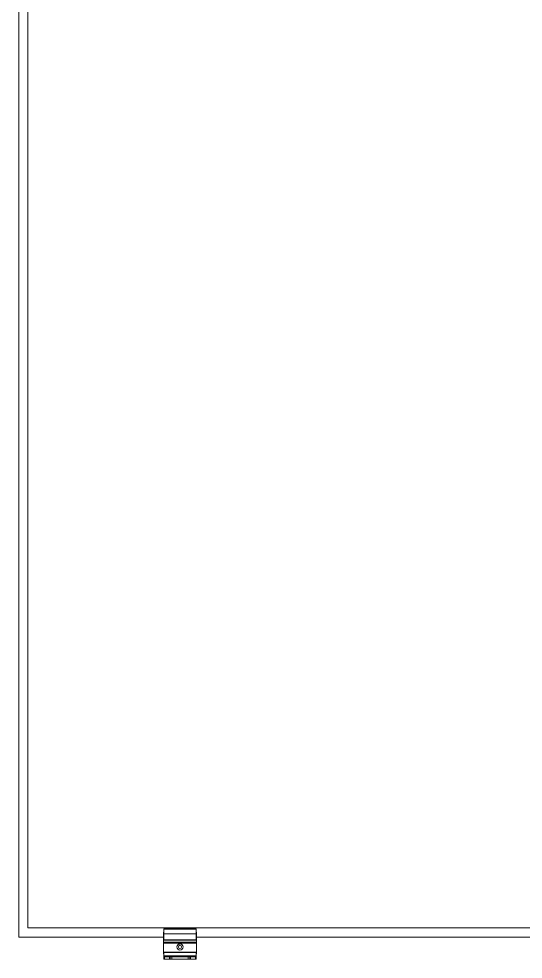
# Model space of a CAD drawing. Header units: feet. Extents: x -17 to 646, y -41 to 598.
# Drawn here: x 576.885 to 579.451, y 552.705 to 557.49 of the extents above; entities that cross this region are included whole.
import ezdxf

# ---------------------------------------------------------------- set-up
doc = ezdxf.new("R2010")
doc.units = ezdxf.units.FT
doc.header["$MEASUREMENT"] = 0

msp = doc.modelspace()

# ---------------------------------------------------------------- linework, layer by layer
at = {"color": 7, "linetype": 'Continuous', "lineweight": 15}
for p, q in [((576.88503, 560.60732), (576.88503, 552.81743)), ((576.93096, 552.86336), (576.93096, 560.56139)), ((580.77589, 552.86336), (576.93096, 552.86336)), ((577.62186, 552.84195), (577.62236, 552.84195)), ((577.62186, 552.84195), (577.62186, 552.73256)), ((577.78803, 552.85957), (577.62236, 552.85957)), ((577.62236, 552.85957), (577.62236, 552.80064)), ((577.78803, 552.85944), (577.62236, 552.85944)), ((577.78803, 552.85805), (577.62236, 552.85805)), ((577.78803, 552.83344), (577.62236, 552.83344)), ((577.78803, 552.85957), (577.78803, 552.80064)), ((577.78803, 552.84195), (577.78852, 552.84195)), ((577.78852, 552.84195), (577.78852, 552.73256)), ((576.88503, 552.81743), (577.62186, 552.81743)), ((577.62186, 552.79109), (577.78852, 552.79109)), ((577.62186, 552.78674), (577.78852, 552.78674)), ((577.78803, 552.80392), (577.62236, 552.80392)), ((577.78803, 552.80064), (577.62236, 552.80064)), ((577.78852, 552.81743), (579.91832, 552.81743)), ((577.62186, 552.73256), (577.62236, 552.73256)), ((577.78803, 552.74067), (577.62236, 552.74067)), ((577.62236, 552.74067), (577.62236, 552.71698)), ((577.62236, 552.7383), (577.78803, 552.7383)), ((577.78803, 552.74067), (577.78803, 552.71698)), ((577.78803, 552.73256), (577.78852, 552.73256)), ((577.62236, 552.72223), (577.78803, 552.72223)), ((577.62236, 552.71698), (577.78803, 552.71698)), ((577.62318, 552.71698), (577.62318, 552.70461)), ((577.78721, 552.70461), (577.62318, 552.70461)), ((577.65543, 552.70461), (577.65543, 552.71698)), ((577.75496, 552.70461), (577.75496, 552.71698)), ((577.78721, 552.70461), (577.78721, 552.71698))]:
    msp.add_line(p, q, dxfattribs=at)
at = {"color": 8, "linetype": 'Continuous', "lineweight": 15}
for p, q in [((577.62186, 552.81816), (577.62236, 552.81816)), ((577.78803, 552.81816), (577.78852, 552.81816)), ((577.62636, 552.70461), (577.62636, 552.71698)), ((577.65116, 552.70461), (577.65116, 552.71698)), ((577.66287, 552.70461), (577.66287, 552.71698)), ((577.74751, 552.70461), (577.74751, 552.71698)), ((577.75923, 552.70461), (577.75923, 552.71698)), ((577.78403, 552.70461), (577.78403, 552.71698))]:
    msp.add_line(p, q, dxfattribs=at)
at = {"color": 7, "linetype": 'Continuous', "lineweight": 15}
for radius in [0.01619, 0.01614, 0.0082]:
    msp.add_circle((577.70519, 552.76701), radius, dxfattribs=at)

doc.saveas('drawing.dxf')
